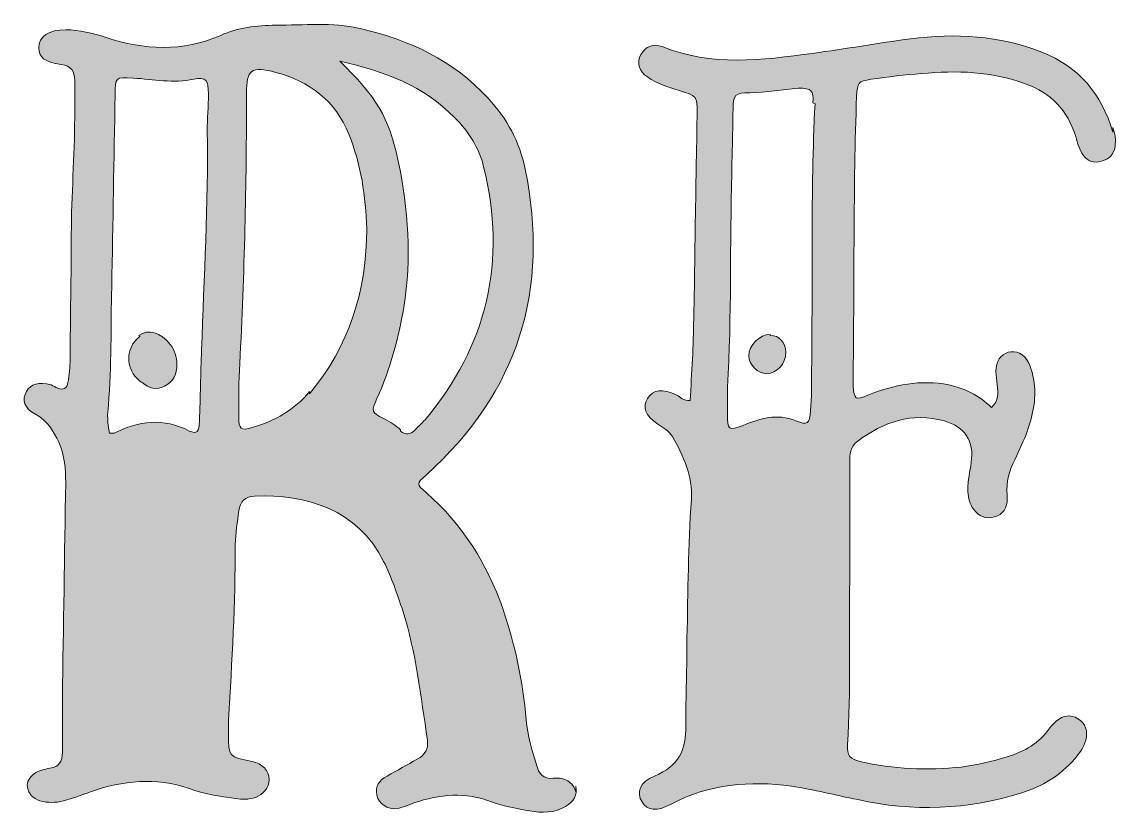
# Model space of a CAD drawing. Header units: inches. Extents: x 150 to 930, y -901 to -180.
# Drawn here: x 563.5 to 926.9, y -445 to -182.4 of the extents above; entities that cross this region are included whole.
import ezdxf

# ---------------------------------------------------------------- set-up
doc = ezdxf.new("R2010")
doc.units = ezdxf.units.IN
doc.header["$MEASUREMENT"] = 0
doc.layers.add('Layer 1', color=7, linetype='Continuous')

# ---------------------------------------------------------------- blocks, each defined once
blk = doc.blocks.new('block 4')
at = {"layer": 'Layer 1', "true_color": 0xce432c}
h = blk.add_hatch(color=22, dxfattribs=at)
h.dxf.hatch_style = 2
edge = h.paths.add_edge_path()
edge.add_spline(control_points=[(747.48, -436.09), (748.23, -439.08), (746.73, -441.32), (744.12, -442.81), (740.39, -445.05), (736.29, -445.05), (732.18, -444.3), (728.08, -443.55), (723.6, -442.81), (719.5, -441.32), (710.92, -437.96), (702.33, -438.7), (693.75, -441.69), (691.89, -442.43), (690.02, -443.18), (688.16, -443.55), (684.8, -443.93), (682.19, -442.06), (681.44, -439.08), (680.7, -436.09), (682.19, -434.23), (684.8, -432.73), (688.16, -430.87), (691.52, -429), (694.87, -427.14), (697.49, -425.65), (698.6, -423.78), (698.23, -420.8), (695.99, -406.24), (694.5, -391.69), (690.02, -377.89), (688.16, -372.29), (686.29, -366.7), (683.68, -361.47), (675.1, -344.31), (657.94, -339.09), (640.77, -339.83), (637.79, -339.83), (635.93, -341.7), (635.55, -344.68), (635.18, -348.42), (634.43, -352.15), (634.43, -355.88), (634.43, -375.28), (633.31, -394.68), (632.19, -414.08), (632.19, -415.57), (632.19, -417.06), (632.19, -418.56), (632.19, -426.39), (632.19, -426.39), (640.03, -427.88), (643.39, -428.63), (645.63, -430.87), (645.63, -433.85), (645.63, -436.84), (643.76, -438.7), (641.15, -439.82), (638.91, -440.57), (636.67, -440.57), (634.43, -440.2), (629.21, -439.45), (623.99, -438.7), (619.14, -436.84), (607.94, -433.11), (597.12, -434.23), (586.3, -437.96), (583.32, -439.08), (580.34, -440.2), (577.35, -440.94), (574.74, -441.69), (572.13, -441.69), (569.51, -440.94), (567.28, -440.2), (565.78, -438.7), (565.41, -436.46), (565.04, -434.6), (566.16, -433.11), (567.65, -431.99), (569.14, -430.87), (571.01, -430.49), (572.87, -430.12), (575.86, -429.75), (576.98, -427.88), (576.98, -424.9), (576.98, -418.93), (576.98, -412.96), (576.98, -406.99), (577.35, -383.11), (577.72, -359.24), (578.1, -335.36), (578.1, -330.88), (577.72, -326.4), (575.86, -321.93), (573.99, -318.2), (572.13, -314.84), (568.02, -312.6), (564.29, -310.73), (563.55, -307.75), (565.04, -305.14), (566.53, -302.52), (569.14, -301.78), (573.24, -302.9), (573.99, -303.27), (574.74, -303.64), (575.48, -304.02), (577.35, -304.76), (578.47, -304.02), (578.84, -302.15), (579.21, -299.54), (579.59, -296.93), (579.59, -294.32), (579.59, -280.51), (579.96, -266.71), (579.96, -252.9), (579.96, -239.85), (581.08, -227.16), (581.08, -214.1), (581.08, -210), (581.08, -205.9), (581.08, -201.79), (581.08, -198.81), (579.96, -196.94), (576.6, -196.57), (571.01, -195.82), (569.14, -193.96), (569.14, -190.97), (569.14, -187.24), (572.5, -185), (578.1, -185), (582.57, -185), (587.05, -186.12), (591.53, -187.61), (604.21, -191.72), (616.9, -192.46), (629.58, -186.87), (635.18, -184.26), (641.52, -183.51), (647.86, -183.51), (657.19, -183.51), (666.52, -182.39), (675.85, -184.63), (692.26, -188.36), (706.81, -195.08), (718.38, -207.76), (724.72, -214.48), (728.82, -222.31), (730.69, -231.27), (738.9, -271.19), (728.45, -305.14), (697.86, -332.75), (694.5, -335.73), (694.5, -335.73), (697.86, -338.72), (709.8, -349.16), (718, -362.22), (723.23, -377.14), (727.33, -389.08), (729.94, -401.39), (731.06, -414.08), (731.44, -419.3), (732.93, -424.15), (734.42, -429), (735.17, -431.99), (736.66, -433.85), (740.02, -433.48), (740.76, -433.48), (741.51, -433.48), (742.26, -433.48), (744.87, -433.85), (746.73, -435.35), (747.48, -437.96), (747.48, -437.96), (747.48, -436.09), (747.48, -436.09)], knot_values=[0, 0, 0, 0, 1, 1, 1, 2, 2, 2, 3, 3, 3, 4, 4, 4, 5, 5, 5, 6, 6, 6, 7, 7, 7, 8, 8, 8, 9, 9, 9, 10, 10, 10, 11, 11, 11, 12, 12, 12, 13, 13, 13, 14, 14, 14, 15, 15, 15, 16, 16, 16, 17, 17, 17, 18, 18, 18, 19, 19, 19, 20, 20, 20, 21, 21, 21, 22, 22, 22, 23, 23, 23, 24, 24, 24, 25, 25, 25, 26, 26, 26, 27, 27, 27, 28, 28, 28, 29, 29, 29, 30, 30, 30, 31, 31, 31, 32, 32, 32, 33, 33, 33, 34, 34, 34, 35, 35, 35, 36, 36, 36, 37, 37, 37, 38, 38, 38, 39, 39, 39, 40, 40, 40, 41, 41, 41, 42, 42, 42, 43, 43, 43, 44, 44, 44, 45, 45, 45, 46, 46, 46, 47, 47, 47, 48, 48, 48, 49, 49, 49, 50, 50, 50, 51, 51, 51, 52, 52, 52, 53, 53, 53, 54, 54, 54, 55, 55, 55, 56, 56, 56, 57, 57, 57, 58, 58, 58, 58], degree=3, periodic=1)
edge = h.paths.add_edge_path()
edge.add_spline(control_points=[(625.48, -206.27), (625.48, -201.79), (624.73, -200.67), (620.63, -201.42), (613.91, -202.91), (607.2, -201.42), (600.48, -201.05), (594.51, -200.67), (594.51, -200.67), (594.51, -206.64), (594.14, -227.91), (593.77, -249.17), (593.39, -270.44), (593.02, -283.5), (593.39, -296.56), (592.27, -309.61), (591.9, -312.6), (591.9, -315.58), (592.65, -318.94), (593.39, -318.94), (593.77, -318.94), (594.14, -318.94), (602.35, -314.84), (610.55, -313.72), (619.14, -318.2), (621.75, -319.31), (622.49, -318.57), (622.49, -314.84), (622.87, -307), (622.87, -299.17), (623.24, -291.33), (623.99, -267.08), (625.48, -242.83), (625.11, -218.58), (625.11, -214.48), (625.48, -210.37), (625.48, -206.27)], knot_values=[0, 0, 0, 0, 1, 1, 1, 2, 2, 2, 3, 3, 3, 4, 4, 4, 5, 5, 5, 6, 6, 6, 7, 7, 7, 8, 8, 8, 9, 9, 9, 10, 10, 10, 11, 11, 11, 12, 12, 12, 12], degree=3, periodic=1)
edge = h.paths.add_edge_path()
edge.add_spline(control_points=[(602.35, -286.48), (605.7, -284.24), (609.44, -285.36), (612.79, -289.47), (614.29, -291.33), (615.03, -293.57), (615.03, -296.18), (615.03, -299.17), (613.91, -301.78), (610.93, -303.27), (608.32, -304.76), (605.7, -304.02), (603.47, -302.15), (602.35, -301.41), (601.23, -300.29), (600.48, -299.17), (597.87, -295.06), (598.99, -289.47), (602.72, -286.86), (602.72, -286.86), (602.35, -286.48), (602.35, -286.48)], knot_values=[0, 0, 0, 0, 1, 1, 1, 2, 2, 2, 3, 3, 3, 4, 4, 4, 5, 5, 5, 6, 6, 6, 7, 7, 7, 7], degree=3, periodic=1)
edge = h.paths.add_edge_path()
edge.add_spline(control_points=[(659.06, -305.88), (672.11, -290.21), (678.08, -271.56), (678.08, -251.04), (677.71, -240.22), (676.22, -229.77), (672.11, -219.7), (667.64, -208.51), (659.06, -202.16), (647.86, -199.18), (639.66, -196.94), (638.16, -198.06), (638.16, -206.27), (638.16, -236.12), (637.42, -265.96), (635.93, -295.81), (635.55, -301.78), (635.55, -307.75), (635.55, -313.72), (635.55, -317.45), (636.3, -318.2), (640.03, -317.08), (647.49, -314.84), (654.21, -311.11), (659.06, -305.14), (659.06, -305.14), (659.06, -305.88), (659.06, -305.88)], knot_values=[0, 0, 0, 0, 1, 1, 1, 2, 2, 2, 3, 3, 3, 4, 4, 4, 5, 5, 5, 6, 6, 6, 7, 7, 7, 8, 8, 8, 9, 9, 9, 9], degree=3, periodic=1)
edge = h.paths.add_edge_path()
edge.add_spline(control_points=[(689.28, -318.2), (691.14, -319.69), (692.63, -319.31), (694.13, -317.82), (695.25, -316.7), (696.37, -315.58), (697.49, -314.46), (718, -289.84), (724.72, -261.86), (716.89, -230.52), (715.39, -224.18), (712.03, -218.95), (707.19, -214.1), (697.11, -203.66), (684.05, -198.81), (669.13, -195.45), (681.07, -207.01), (685.55, -214.1), (688.53, -228.65), (691.89, -244.7), (693.01, -260.74), (690.4, -277.16), (688.53, -287.6), (685.92, -297.68), (681.44, -307.38), (679.58, -311.85), (679.58, -311.85), (683.68, -314.09), (685.92, -315.21), (687.78, -316.33), (689.28, -317.82), (689.28, -317.82), (689.28, -318.2), (689.28, -318.2)], knot_values=[0, 0, 0, 0, 1, 1, 1, 2, 2, 2, 3, 3, 3, 4, 4, 4, 5, 5, 5, 6, 6, 6, 7, 7, 7, 8, 8, 8, 9, 9, 9, 10, 10, 10, 11, 11, 11, 11], degree=3, periodic=1)
h = blk.add_hatch(color=22, dxfattribs=at)
h.dxf.hatch_style = 2
edge = h.paths.add_edge_path()
edge.add_spline(control_points=[(925.81, -217.46), (926.56, -219.33), (926.93, -221.57), (926.56, -223.8), (926.18, -226.42), (924.69, -227.91), (922.08, -228.65), (919.46, -229.4), (917.6, -228.65), (916.11, -226.79), (914.62, -224.92), (914.24, -222.68), (913.5, -220.45), (910.88, -211.86), (905.29, -205.9), (896.71, -202.91), (885.51, -198.81), (873.95, -198.43), (862.38, -199.55), (856.79, -199.93), (851.19, -200.67), (845.59, -201.42), (841.12, -202.16), (841.12, -202.54), (840.74, -207.01), (839.62, -237.61), (840, -268.2), (839.62, -298.79), (839.62, -300.29), (839.62, -301.78), (839.62, -303.27), (840, -307.75), (840.37, -308.12), (844.47, -306.26), (853.06, -302.9), (862.01, -301.03), (871.34, -302.9), (876.56, -304.02), (881.41, -306.26), (885.51, -310.36), (888.13, -308.12), (887.75, -305.51), (887.38, -302.9), (887.38, -301.41), (887.01, -299.91), (887.01, -298.42), (887.01, -295.06), (888.5, -292.83), (891.11, -292.08), (893.72, -291.33), (896.33, -292.45), (897.83, -295.44), (900.07, -300.66), (900.44, -305.88), (899.32, -311.48), (898.2, -317.08), (895.96, -322.3), (893.35, -327.52), (891.48, -331.25), (890.36, -334.98), (890.74, -339.46), (890.74, -340.21), (890.74, -340.95), (890.74, -341.7), (890.36, -344.68), (888.5, -346.55), (885.51, -346.92), (882.53, -347.3), (880.66, -345.8), (879.17, -343.56), (878.05, -341.7), (877.68, -339.83), (877.68, -337.6), (877.68, -334.61), (878.42, -331.63), (878.8, -328.64), (879.92, -321.55), (876.56, -316.7), (869.84, -314.84), (859.03, -311.85), (849.7, -315.21), (841.12, -321.55), (838.5, -323.42), (838.5, -326.03), (838.5, -328.64), (838.5, -341.7), (838.5, -354.76), (838.5, -367.82), (838.13, -386.1), (838.88, -404.38), (837.76, -422.29), (837.38, -426.02), (838.88, -427.14), (841.86, -427.88), (853.06, -430.49), (864.25, -430.87), (875.44, -429.75), (880.66, -429), (885.89, -427.88), (890.74, -426.39), (896.33, -424.53), (901.56, -421.91), (904.91, -416.69), (905.66, -415.94), (906.41, -415.2), (907.15, -414.45), (909.39, -412.59), (911.63, -412.21), (914.24, -413.71), (916.85, -415.2), (917.6, -417.81), (916.85, -420.8), (916.11, -423.41), (914.62, -425.27), (913.12, -427.14), (908.27, -432.73), (902.3, -436.09), (895.59, -438.33), (877.68, -443.93), (859.4, -444.67), (841.12, -440.57), (833.65, -439.08), (826.57, -437.21), (819.1, -436.09), (805.3, -434.23), (791.87, -435.35), (779.18, -442.06), (774.33, -444.67), (771.35, -444.3), (769.48, -441.32), (767.62, -438.33), (768.74, -434.6), (773.59, -432.73), (781.79, -429.38), (784.03, -424.15), (784.03, -415.94), (784.03, -406.24), (784.41, -396.54), (784.41, -386.84), (784.78, -371.55), (784.78, -356.25), (785.9, -340.95), (786.27, -333.12), (783.29, -326.4), (779.56, -320.06), (778.44, -318.2), (776.57, -317.08), (774.71, -315.96), (770.6, -312.97), (769.48, -310.36), (771.35, -307.38), (773.21, -304.39), (776.2, -304.02), (781.05, -306.26), (782.17, -307), (783.29, -308.12), (785.53, -308.12), (785.9, -298.79), (786.64, -289.84), (786.64, -280.89), (787.02, -266.71), (787.02, -252.53), (787.39, -238.35), (787.39, -229.77), (787.76, -221.19), (787.76, -212.61), (787.76, -207.01), (787.76, -207.01), (781.79, -205.15), (778.06, -204.03), (774.33, -202.91), (771.35, -200.67), (768.36, -198.81), (767.62, -195.82), (769.11, -193.21), (770.6, -190.6), (773.21, -189.48), (776.2, -190.6), (792.61, -197.31), (809.4, -195.08), (826.19, -192.84), (837.01, -191.34), (847.83, -189.48), (858.65, -187.99), (873.58, -186.12), (888.13, -186.87), (902.3, -192.46), (914.62, -197.31), (922.08, -206.27), (925.81, -218.95), (925.81, -218.95), (925.81, -217.46), (925.81, -217.46)], knot_values=[0, 0, 0, 0, 1, 1, 1, 2, 2, 2, 3, 3, 3, 4, 4, 4, 5, 5, 5, 6, 6, 6, 7, 7, 7, 8, 8, 8, 9, 9, 9, 10, 10, 10, 11, 11, 11, 12, 12, 12, 13, 13, 13, 14, 14, 14, 15, 15, 15, 16, 16, 16, 17, 17, 17, 18, 18, 18, 19, 19, 19, 20, 20, 20, 21, 21, 21, 22, 22, 22, 23, 23, 23, 24, 24, 24, 25, 25, 25, 26, 26, 26, 27, 27, 27, 28, 28, 28, 29, 29, 29, 30, 30, 30, 31, 31, 31, 32, 32, 32, 33, 33, 33, 34, 34, 34, 35, 35, 35, 36, 36, 36, 37, 37, 37, 38, 38, 38, 39, 39, 39, 40, 40, 40, 41, 41, 41, 42, 42, 42, 43, 43, 43, 44, 44, 44, 45, 45, 45, 46, 46, 46, 47, 47, 47, 48, 48, 48, 49, 49, 49, 50, 50, 50, 51, 51, 51, 52, 52, 52, 53, 53, 53, 54, 54, 54, 55, 55, 55, 56, 56, 56, 57, 57, 57, 58, 58, 58, 59, 59, 59, 60, 60, 60, 61, 61, 61, 62, 62, 62, 63, 63, 63, 64, 64, 64, 64], degree=3, periodic=1)
edge = h.paths.add_edge_path()
edge.add_spline(control_points=[(826.19, -209.25), (826.57, -205.15), (825.82, -204.4), (821.34, -204.4), (816.12, -204.78), (810.89, -205.9), (805.3, -205.9), (800.45, -205.9), (799.7, -206.64), (799.7, -211.49), (799.7, -218.58), (799.33, -225.67), (799.33, -232.76), (798.58, -256.26), (799.33, -280.14), (797.84, -303.64), (797.84, -306.63), (797.84, -309.61), (797.84, -312.6), (797.84, -317.82), (798.21, -318.2), (803.06, -316.33), (808.66, -314.09), (814.25, -312.23), (820.6, -314.84), (824.33, -316.33), (825.07, -315.96), (825.45, -311.48), (825.82, -307), (825.82, -302.52), (825.82, -298.05), (826.19, -268.57), (825.45, -239.1), (826.94, -209.63), (826.94, -209.63), (826.19, -209.25), (826.19, -209.25)], knot_values=[0, 0, 0, 0, 1, 1, 1, 2, 2, 2, 3, 3, 3, 4, 4, 4, 5, 5, 5, 6, 6, 6, 7, 7, 7, 8, 8, 8, 9, 9, 9, 10, 10, 10, 11, 11, 11, 12, 12, 12, 12], degree=3, periodic=1)
edge = h.paths.add_edge_path()
edge.add_spline(control_points=[(812.02, -286.48), (815, -286.48), (817.24, -288.72), (817.24, -292.08), (817.24, -295.81), (814.25, -299.17), (810.89, -299.17), (807.91, -299.17), (804.93, -296.18), (804.93, -293.2), (804.93, -289.84), (808.66, -286.11), (812.02, -286.11), (812.02, -286.11), (812.02, -286.48), (812.02, -286.48)], knot_values=[0, 0, 0, 0, 1, 1, 1, 2, 2, 2, 3, 3, 3, 4, 4, 4, 5, 5, 5, 5], degree=3, periodic=1)
at = {"layer": 'Layer 1', "lineweight": 0}
for points, knots in [([(747.48, -436.09), (748.23, -439.08), (746.73, -441.32), (744.12, -442.81), (740.39, -445.05), (736.29, -445.05), (732.18, -444.3), (728.08, -443.55), (723.6, -442.81), (719.5, -441.32), (710.92, -437.96), (702.33, -438.7), (693.75, -441.69), (691.89, -442.43), (690.02, -443.18), (688.16, -443.55), (684.8, -443.93), (682.19, -442.06), (681.44, -439.08), (680.7, -436.09), (682.19, -434.23), (684.8, -432.73), (688.16, -430.87), (691.52, -429), (694.87, -427.14), (697.49, -425.65), (698.6, -423.78), (698.23, -420.8), (695.99, -406.24), (694.5, -391.69), (690.02, -377.89), (688.16, -372.29), (686.29, -366.7), (683.68, -361.47), (675.1, -344.31), (657.94, -339.09), (640.77, -339.83), (637.79, -339.83), (635.93, -341.7), (635.55, -344.68), (635.18, -348.42), (634.43, -352.15), (634.43, -355.88), (634.43, -375.28), (633.31, -394.68), (632.19, -414.08), (632.19, -415.57), (632.19, -417.06), (632.19, -418.56), (632.19, -426.39), (632.19, -426.39), (640.03, -427.88), (643.39, -428.63), (645.63, -430.87), (645.63, -433.85), (645.63, -436.84), (643.76, -438.7), (641.15, -439.82), (638.91, -440.57), (636.67, -440.57), (634.43, -440.2), (629.21, -439.45), (623.99, -438.7), (619.14, -436.84), (607.94, -433.11), (597.12, -434.23), (586.3, -437.96), (583.32, -439.08), (580.34, -440.2), (577.35, -440.94), (574.74, -441.69), (572.13, -441.69), (569.51, -440.94), (567.28, -440.2), (565.78, -438.7), (565.41, -436.46), (565.04, -434.6), (566.16, -433.11), (567.65, -431.99), (569.14, -430.87), (571.01, -430.49), (572.87, -430.12), (575.86, -429.75), (576.98, -427.88), (576.98, -424.9), (576.98, -418.93), (576.98, -412.96), (576.98, -406.99), (577.35, -383.11), (577.72, -359.24), (578.1, -335.36), (578.1, -330.88), (577.72, -326.4), (575.86, -321.93), (573.99, -318.2), (572.13, -314.84), (568.02, -312.6), (564.29, -310.73), (563.55, -307.75), (565.04, -305.14), (566.53, -302.52), (569.14, -301.78), (573.24, -302.9), (573.99, -303.27), (574.74, -303.64), (575.48, -304.02), (577.35, -304.76), (578.47, -304.02), (578.84, -302.15), (579.21, -299.54), (579.59, -296.93), (579.59, -294.32), (579.59, -280.51), (579.96, -266.71), (579.96, -252.9), (579.96, -239.85), (581.08, -227.16), (581.08, -214.1), (581.08, -210), (581.08, -205.9), (581.08, -201.79), (581.08, -198.81), (579.96, -196.94), (576.6, -196.57), (571.01, -195.82), (569.14, -193.96), (569.14, -190.97), (569.14, -187.24), (572.5, -185), (578.1, -185), (582.57, -185), (587.05, -186.12), (591.53, -187.61), (604.21, -191.72), (616.9, -192.46), (629.58, -186.87), (635.18, -184.26), (641.52, -183.51), (647.86, -183.51), (657.19, -183.51), (666.52, -182.39), (675.85, -184.63), (692.26, -188.36), (706.81, -195.08), (718.38, -207.76), (724.72, -214.48), (728.82, -222.31), (730.69, -231.27), (738.9, -271.19), (728.45, -305.14), (697.86, -332.75), (694.5, -335.73), (694.5, -335.73), (697.86, -338.72), (709.8, -349.16), (718, -362.22), (723.23, -377.14), (727.33, -389.08), (729.94, -401.39), (731.06, -414.08), (731.44, -419.3), (732.93, -424.15), (734.42, -429), (735.17, -431.99), (736.66, -433.85), (740.02, -433.48), (740.76, -433.48), (741.51, -433.48), (742.26, -433.48), (744.87, -433.85), (746.73, -435.35), (747.48, -437.96), (747.48, -437.96), (747.48, -436.09), (747.48, -436.09)], [0, 0, 0, 0, 1, 1, 1, 2, 2, 2, 3, 3, 3, 4, 4, 4, 5, 5, 5, 6, 6, 6, 7, 7, 7, 8, 8, 8, 9, 9, 9, 10, 10, 10, 11, 11, 11, 12, 12, 12, 13, 13, 13, 14, 14, 14, 15, 15, 15, 16, 16, 16, 17, 17, 17, 18, 18, 18, 19, 19, 19, 20, 20, 20, 21, 21, 21, 22, 22, 22, 23, 23, 23, 24, 24, 24, 25, 25, 25, 26, 26, 26, 27, 27, 27, 28, 28, 28, 29, 29, 29, 30, 30, 30, 31, 31, 31, 32, 32, 32, 33, 33, 33, 34, 34, 34, 35, 35, 35, 36, 36, 36, 37, 37, 37, 38, 38, 38, 39, 39, 39, 40, 40, 40, 41, 41, 41, 42, 42, 42, 43, 43, 43, 44, 44, 44, 45, 45, 45, 46, 46, 46, 47, 47, 47, 48, 48, 48, 49, 49, 49, 50, 50, 50, 51, 51, 51, 52, 52, 52, 53, 53, 53, 54, 54, 54, 55, 55, 55, 56, 56, 56, 57, 57, 57, 58, 58, 58, 58]), ([(925.81, -217.46), (926.56, -219.33), (926.93, -221.57), (926.56, -223.8), (926.18, -226.42), (924.69, -227.91), (922.08, -228.65), (919.46, -229.4), (917.6, -228.65), (916.11, -226.79), (914.62, -224.92), (914.24, -222.68), (913.5, -220.45), (910.88, -211.86), (905.29, -205.9), (896.71, -202.91), (885.51, -198.81), (873.95, -198.43), (862.38, -199.55), (856.79, -199.93), (851.19, -200.67), (845.59, -201.42), (841.12, -202.16), (841.12, -202.54), (840.74, -207.01), (839.62, -237.61), (840, -268.2), (839.62, -298.79), (839.62, -300.29), (839.62, -301.78), (839.62, -303.27), (840, -307.75), (840.37, -308.12), (844.47, -306.26), (853.06, -302.9), (862.01, -301.03), (871.34, -302.9), (876.56, -304.02), (881.41, -306.26), (885.51, -310.36), (888.13, -308.12), (887.75, -305.51), (887.38, -302.9), (887.38, -301.41), (887.01, -299.91), (887.01, -298.42), (887.01, -295.06), (888.5, -292.83), (891.11, -292.08), (893.72, -291.33), (896.33, -292.45), (897.83, -295.44), (900.07, -300.66), (900.44, -305.88), (899.32, -311.48), (898.2, -317.08), (895.96, -322.3), (893.35, -327.52), (891.48, -331.25), (890.36, -334.98), (890.74, -339.46), (890.74, -340.21), (890.74, -340.95), (890.74, -341.7), (890.36, -344.68), (888.5, -346.55), (885.51, -346.92), (882.53, -347.3), (880.66, -345.8), (879.17, -343.56), (878.05, -341.7), (877.68, -339.83), (877.68, -337.6), (877.68, -334.61), (878.42, -331.63), (878.8, -328.64), (879.92, -321.55), (876.56, -316.7), (869.84, -314.84), (859.03, -311.85), (849.7, -315.21), (841.12, -321.55), (838.5, -323.42), (838.5, -326.03), (838.5, -328.64), (838.5, -341.7), (838.5, -354.76), (838.5, -367.82), (838.13, -386.1), (838.88, -404.38), (837.76, -422.29), (837.38, -426.02), (838.88, -427.14), (841.86, -427.88), (853.06, -430.49), (864.25, -430.87), (875.44, -429.75), (880.66, -429), (885.89, -427.88), (890.74, -426.39), (896.33, -424.53), (901.56, -421.91), (904.91, -416.69), (905.66, -415.94), (906.41, -415.2), (907.15, -414.45), (909.39, -412.59), (911.63, -412.21), (914.24, -413.71), (916.85, -415.2), (917.6, -417.81), (916.85, -420.8), (916.11, -423.41), (914.62, -425.27), (913.12, -427.14), (908.27, -432.73), (902.3, -436.09), (895.59, -438.33), (877.68, -443.93), (859.4, -444.67), (841.12, -440.57), (833.65, -439.08), (826.57, -437.21), (819.1, -436.09), (805.3, -434.23), (791.87, -435.35), (779.18, -442.06), (774.33, -444.67), (771.35, -444.3), (769.48, -441.32), (767.62, -438.33), (768.74, -434.6), (773.59, -432.73), (781.79, -429.38), (784.03, -424.15), (784.03, -415.94), (784.03, -406.24), (784.41, -396.54), (784.41, -386.84), (784.78, -371.55), (784.78, -356.25), (785.9, -340.95), (786.27, -333.12), (783.29, -326.4), (779.56, -320.06), (778.44, -318.2), (776.57, -317.08), (774.71, -315.96), (770.6, -312.97), (769.48, -310.36), (771.35, -307.38), (773.21, -304.39), (776.2, -304.02), (781.05, -306.26), (782.17, -307), (783.29, -308.12), (785.53, -308.12), (785.9, -298.79), (786.64, -289.84), (786.64, -280.89), (787.02, -266.71), (787.02, -252.53), (787.39, -238.35), (787.39, -229.77), (787.76, -221.19), (787.76, -212.61), (787.76, -207.01), (787.76, -207.01), (781.79, -205.15), (778.06, -204.03), (774.33, -202.91), (771.35, -200.67), (768.36, -198.81), (767.62, -195.82), (769.11, -193.21), (770.6, -190.6), (773.21, -189.48), (776.2, -190.6), (792.61, -197.31), (809.4, -195.08), (826.19, -192.84), (837.01, -191.34), (847.83, -189.48), (858.65, -187.99), (873.58, -186.12), (888.13, -186.87), (902.3, -192.46), (914.62, -197.31), (922.08, -206.27), (925.81, -218.95), (925.81, -218.95), (925.81, -217.46), (925.81, -217.46)], [0, 0, 0, 0, 1, 1, 1, 2, 2, 2, 3, 3, 3, 4, 4, 4, 5, 5, 5, 6, 6, 6, 7, 7, 7, 8, 8, 8, 9, 9, 9, 10, 10, 10, 11, 11, 11, 12, 12, 12, 13, 13, 13, 14, 14, 14, 15, 15, 15, 16, 16, 16, 17, 17, 17, 18, 18, 18, 19, 19, 19, 20, 20, 20, 21, 21, 21, 22, 22, 22, 23, 23, 23, 24, 24, 24, 25, 25, 25, 26, 26, 26, 27, 27, 27, 28, 28, 28, 29, 29, 29, 30, 30, 30, 31, 31, 31, 32, 32, 32, 33, 33, 33, 34, 34, 34, 35, 35, 35, 36, 36, 36, 37, 37, 37, 38, 38, 38, 39, 39, 39, 40, 40, 40, 41, 41, 41, 42, 42, 42, 43, 43, 43, 44, 44, 44, 45, 45, 45, 46, 46, 46, 47, 47, 47, 48, 48, 48, 49, 49, 49, 50, 50, 50, 51, 51, 51, 52, 52, 52, 53, 53, 53, 54, 54, 54, 55, 55, 55, 56, 56, 56, 57, 57, 57, 58, 58, 58, 59, 59, 59, 60, 60, 60, 61, 61, 61, 62, 62, 62, 63, 63, 63, 64, 64, 64, 64]), ([(689.28, -318.2), (691.14, -319.69), (692.63, -319.31), (694.13, -317.82), (695.25, -316.7), (696.37, -315.58), (697.49, -314.46), (718, -289.84), (724.72, -261.86), (716.89, -230.52), (715.39, -224.18), (712.03, -218.95), (707.19, -214.1), (697.11, -203.66), (684.05, -198.81), (669.13, -195.45), (681.07, -207.01), (685.55, -214.1), (688.53, -228.65), (691.89, -244.7), (693.01, -260.74), (690.4, -277.16), (688.53, -287.6), (685.92, -297.68), (681.44, -307.38), (679.58, -311.85), (679.58, -311.85), (683.68, -314.09), (685.92, -315.21), (687.78, -316.33), (689.28, -317.82), (689.28, -317.82), (689.28, -318.2), (689.28, -318.2)], [0, 0, 0, 0, 1, 1, 1, 2, 2, 2, 3, 3, 3, 4, 4, 4, 5, 5, 5, 6, 6, 6, 7, 7, 7, 8, 8, 8, 9, 9, 9, 10, 10, 10, 11, 11, 11, 11]), ([(659.06, -305.88), (672.11, -290.21), (678.08, -271.56), (678.08, -251.04), (677.71, -240.22), (676.22, -229.77), (672.11, -219.7), (667.64, -208.51), (659.06, -202.16), (647.86, -199.18), (639.66, -196.94), (638.16, -198.06), (638.16, -206.27), (638.16, -236.12), (637.42, -265.96), (635.93, -295.81), (635.55, -301.78), (635.55, -307.75), (635.55, -313.72), (635.55, -317.45), (636.3, -318.2), (640.03, -317.08), (647.49, -314.84), (654.21, -311.11), (659.06, -305.14), (659.06, -305.14), (659.06, -305.88), (659.06, -305.88)], [0, 0, 0, 0, 1, 1, 1, 2, 2, 2, 3, 3, 3, 4, 4, 4, 5, 5, 5, 6, 6, 6, 7, 7, 7, 8, 8, 8, 9, 9, 9, 9]), ([(625.48, -206.27), (625.48, -201.79), (624.73, -200.67), (620.63, -201.42), (613.91, -202.91), (607.2, -201.42), (600.48, -201.05), (594.51, -200.67), (594.51, -200.67), (594.51, -206.64), (594.14, -227.91), (593.77, -249.17), (593.39, -270.44), (593.02, -283.5), (593.39, -296.56), (592.27, -309.61), (591.9, -312.6), (591.9, -315.58), (592.65, -318.94), (593.39, -318.94), (593.77, -318.94), (594.14, -318.94), (602.35, -314.84), (610.55, -313.72), (619.14, -318.2), (621.75, -319.31), (622.49, -318.57), (622.49, -314.84), (622.87, -307), (622.87, -299.17), (623.24, -291.33), (623.99, -267.08), (625.48, -242.83), (625.11, -218.58), (625.11, -214.48), (625.48, -210.37), (625.48, -206.27)], [0, 0, 0, 0, 1, 1, 1, 2, 2, 2, 3, 3, 3, 4, 4, 4, 5, 5, 5, 6, 6, 6, 7, 7, 7, 8, 8, 8, 9, 9, 9, 10, 10, 10, 11, 11, 11, 12, 12, 12, 12]), ([(826.19, -209.25), (826.57, -205.15), (825.82, -204.4), (821.34, -204.4), (816.12, -204.78), (810.89, -205.9), (805.3, -205.9), (800.45, -205.9), (799.7, -206.64), (799.7, -211.49), (799.7, -218.58), (799.33, -225.67), (799.33, -232.76), (798.58, -256.26), (799.33, -280.14), (797.84, -303.64), (797.84, -306.63), (797.84, -309.61), (797.84, -312.6), (797.84, -317.82), (798.21, -318.2), (803.06, -316.33), (808.66, -314.09), (814.25, -312.23), (820.6, -314.84), (824.33, -316.33), (825.07, -315.96), (825.45, -311.48), (825.82, -307), (825.82, -302.52), (825.82, -298.05), (826.19, -268.57), (825.45, -239.1), (826.94, -209.63), (826.94, -209.63), (826.19, -209.25), (826.19, -209.25)], [0, 0, 0, 0, 1, 1, 1, 2, 2, 2, 3, 3, 3, 4, 4, 4, 5, 5, 5, 6, 6, 6, 7, 7, 7, 8, 8, 8, 9, 9, 9, 10, 10, 10, 11, 11, 11, 12, 12, 12, 12]), ([(602.35, -286.48), (605.7, -284.24), (609.44, -285.36), (612.79, -289.47), (614.29, -291.33), (615.03, -293.57), (615.03, -296.18), (615.03, -299.17), (613.91, -301.78), (610.93, -303.27), (608.32, -304.76), (605.7, -304.02), (603.47, -302.15), (602.35, -301.41), (601.23, -300.29), (600.48, -299.17), (597.87, -295.06), (598.99, -289.47), (602.72, -286.86), (602.72, -286.86), (602.35, -286.48), (602.35, -286.48)], [0, 0, 0, 0, 1, 1, 1, 2, 2, 2, 3, 3, 3, 4, 4, 4, 5, 5, 5, 6, 6, 6, 7, 7, 7, 7]), ([(812.02, -286.48), (815, -286.48), (817.24, -288.72), (817.24, -292.08), (817.24, -295.81), (814.25, -299.17), (810.89, -299.17), (807.91, -299.17), (804.93, -296.18), (804.93, -293.2), (804.93, -289.84), (808.66, -286.11), (812.02, -286.11), (812.02, -286.11), (812.02, -286.48), (812.02, -286.48)], [0, 0, 0, 0, 1, 1, 1, 2, 2, 2, 3, 3, 3, 4, 4, 4, 5, 5, 5, 5])]:
    blk.add_open_spline(points, degree=3, knots=knots, dxfattribs=at)
blk = doc.blocks.new('block 2')
at = {"layer": 'Layer 1'}
blk.add_blockref('block 4', (0, 0), dxfattribs=at)

msp = doc.modelspace()

# ---------------------------------------------------------------- block references
at = {"layer": 'Layer 1'}
msp.add_blockref('block 2', (0, 0), dxfattribs=at)

doc.saveas('drawing.dxf')
